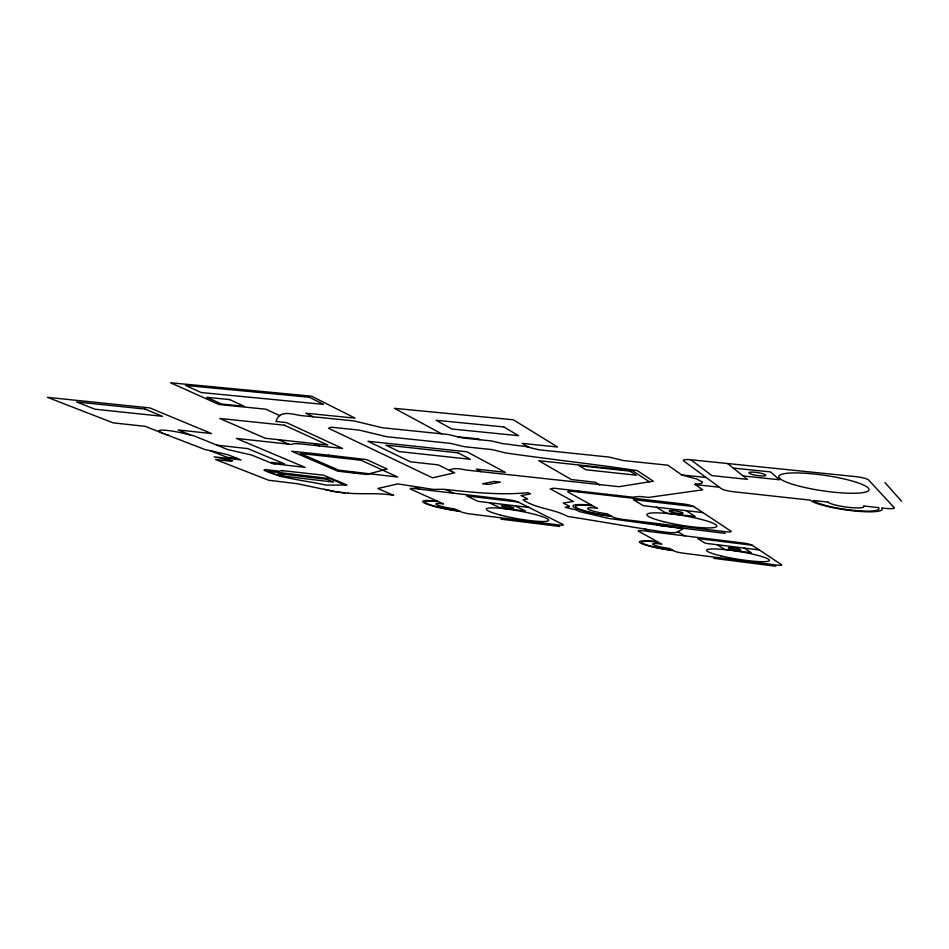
<?xml version="1.0" encoding="UTF-8"?>
<svg xmlns="http://www.w3.org/2000/svg" width="949" height="949" viewBox="0 0 949 949"><rect width="100%" height="100%" fill="white"/><g stroke="black" fill="none" stroke-linecap="round" stroke-linejoin="round"><path stroke-width="1.42" d="M449.885 469.494L450.609 470.929L454.725 472.78L432.507 477.833L328.496 428.236L331.154 427.204L359.232 430.111L386.718 436.718L450.692 443.397L464.358 446.706L492.519 449.66L505.212 452.875C549.163 459.28 593.398 463.978 637.301 470.621L653.327 481.202L618.95 486.683L470.087 470.467C463.753 470.087 455.081 466.754 449.767 470.075M281.545 470.574L279.564 471.214L265.767 469.589L263.952 470.218C283.502 479.233 305.376 480.301 326.207 485.129L346.966 485.01L323.668 475.188L281.687 470.585M695.819 484.132L701.501 483.397L702.26 481.985M348.259 493.183L335.246 491.677L296.966 483.682L268.591 480.241L215.53 459.482L231.259 461.321L232.588 460.799L214.154 456.825L241.022 459.945L228.068 454.749L204.64 449.411L162.184 433.041A20.166 2.633 11.8 0 1 162.587 430.122A20.166 2.633 11.8 0 1 183.181 433.278L193.833 435.793L227.653 449.529L251.378 454.962L272.375 463.575L305.127 467.371L236.384 438.414L291.521 444.464L293.739 443.658L299.564 443.788L342.53 448.462L286.408 422.578L276.029 421.51C279.694 408.284 294.202 415.271 303.336 415.792L353.941 420.905L382.305 427.762L448.225 434.5L462.317 437.94L491.357 440.917L502.875 443.658A23.725 3.891 10.3 0 1 514.002 445.117L525.011 446.374L538.949 449.802L609.4 457.11L623.279 460.55L667.966 465.212L681.856 475.046L696.756 479.008L702.26 481.985M695.807 484.132L694.704 484.132L702.77 489.838L648.416 497.43L639.662 496.446L632.734 497.193L553.86 488.213L550.23 488.842L573.386 501.463L563.231 502.97L569.566 506.351L565.106 507.324L576.257 509.921L579.305 511.558L608.95 518.474L683.327 528.664L676.981 532.199A19.17 2.503 9.5 0 1 655.154 530.633C625.937 526.197 596.885 520.871 567.668 516.446C553.599 508.688 536.588 508.972 523.041 499.755L527.703 498.996L520.965 495.556L530.491 493.931L528.047 492.661C499.957 495.485 471.724 492.223 443.48 489.281L433.242 489.399L397.738 483.895L377.797 488.51L393.716 495.39C378.39 492.59 363.301 494.453 348.058 493.183M283.004 470.692L282.363 470.645M345.306 493.053L344.677 492.994M344.012 492.934L343.336 492.863M690.789 459.767L855.464 476.6A11.269 1.981 8.1 0 1 868.62 480.004L894.16 507.596A10.475 1.684 8.1 0 1 885.773 508.403L881.716 507.964A36.928 5.931 8.3 0 1 853.056 510.811A36.928 5.931 8.3 0 1 810.102 500.123L733.482 491.748A9.905 1.59 9 0 1 721.477 488.771L683.79 461.012A10.641 1.851 9.2 0 1 690.789 459.767L711.928 475.603L747.385 479.352L727.563 463.527M457.501 436.765L478.521 438.913L480.016 439.755M733.245 468.059L770.351 471.89L779.544 479.779L743.126 475.947M681.643 474.891L706.175 477.501M695.368 484.607L719.342 487.205M216.882 445.152L247.772 448.616L284.629 463.942L271.331 462.4L274.902 463.871M342.625 492.78L341.901 492.697M693.849 506.588A9.004 1.329 9.3 0 0 682.711 503.895L573.267 491.416A8.707 1.257 9.9 0 0 568.332 492.223L592.093 505.414A29.656 4.033 9.8 0 0 574.774 507.727A29.656 4.033 9.8 0 0 612.022 516.481L613.09 517.086A8.114 1.079 9.7 0 0 623.256 519.459L725.238 531.701A8.387 1.139 9.2 0 0 730.991 531.203L693.849 506.588L633.339 499.66L643.327 505.698L702.924 512.602M237.369 458.474L226.906 457.264L210.548 450.751M518.142 502.033A7.995 1.056 10.2 0 0 507.798 499.625L414.464 488.569A7.794 1.008 10.7 0 0 411.047 489.316L437.619 501.262A26.667 3.262 10.5 0 0 425.294 503.433A26.667 3.262 10.5 0 0 460.063 511.357L461.273 511.902A7.295 0.878 10.4 0 0 470.763 514.05L558.712 524.927A7.473 0.925 10 0 0 562.876 524.441L518.142 502.033L466.611 495.912L478.118 501.369L529.008 507.466M657.064 525.141L725.178 533.338M752.118 545.201A8.031 1.032 9.1 0 0 742.379 542.911L643.469 530.799A7.77 0.996 9.6 0 0 638.641 531.274L657.55 541.772A26.643 3.227 9.5 0 0 640.682 543.089A26.643 3.227 9.5 0 0 673.541 550.657L674.395 551.132A7.295 0.866 9.5 0 0 683.387 553.196L776.128 564.975A7.533 0.902 9.1 0 0 781.585 564.726L752.118 545.201L697.515 538.498L705.415 543.279L759.271 549.934M500.989 519.162L559.732 526.446M713.826 558.344L775.748 566.233M341.142 492.602L340.383 492.495M339.6 492.389L338.817 492.27M338.01 492.14L337.192 492.009M336.361 491.867L335.543 491.724M334.7 491.57L333.87 491.416M333.028 491.25L332.197 491.084M331.367 490.918L330.537 490.74M329.718 490.562L328.912 490.384M328.117 490.194L327.334 490.016M326.563 489.826L325.804 489.637M325.08 489.447L324.356 489.257M168.685 435.223L167.878 434.986M167.095 434.749L166.324 434.523M165.601 434.286L164.901 434.049M164.224 433.823L163.596 433.586M163.003 433.361L145.304 426.35L113.145 422.851L47.45 397.346L149.847 407.928L211.591 433.586L178.115 429.933L190.749 435.057M282.055 476.884L267.926 471.226L329.778 478.557L345.816 485.295M278.508 439.695L288.662 444.156M351.32 471.653L354.665 473.124M314.249 443.586L319.457 445.935M414.737 486.837L419.98 489.221M451.926 471.641L438.319 464.891L410.359 461.783L367.904 441.249L466.861 451.783L505.331 472.329L476.303 469.103L481.38 471.724M279.919 415.733L265.91 409.209L219.005 404.511L170.5 382.767L311.462 396.16L355.116 418.141L305.72 413.195L313.194 416.789M445.698 489.542L453.468 493.195M489.304 502.709L500.325 508L525.438 511.037L514.726 505.758M441.676 433.823L394.476 408.343L513.302 419.778L557.561 447.015L522.211 443.385L528.901 447.335M577.514 490.906L579.72 492.151M644.549 528.818L649.318 531.511M616.826 495.378L618.914 496.624M677.847 531.713L684.81 535.865M599.709 484.915L595.165 482.211L571.405 479.577L538.735 460.692L632.425 470.692L649.424 481.819M656.4 507.217L665.854 513.041L695.19 516.47L686.174 510.657M717.254 544.738L724.751 549.364L751.3 552.674L744.158 548.071M884.895 482.495L901.55 501.262M328.579 455.152L291.628 451.226L337.69 471.155L366.468 474.488L387.121 469.031L366.682 459.613L328.579 455.152M494.358 481.44L482.602 483.788L488.462 484.453L500.337 482.128L494.358 481.44M309.22 397.216L185.506 385.424L201.224 392.53L323.55 404.393L309.22 397.216M229.563 399.565L206.752 397.323L221.698 404.049L244.273 406.302L229.563 399.565M503.86 426.943L436.077 420.277L451.819 428.995L518.498 435.686L503.86 426.943M144.9 409.055L76.561 401.961L94.924 409.197L162.516 416.314L144.9 409.055M284.439 425.211L219.694 418.462L265.293 438.26L327.844 445.057L284.439 425.211M458.059 452.827L385.852 445.105L399.066 451.57L470.36 459.304L458.059 452.827M629.994 471.119L579.151 465.686L585.865 469.767L636.245 475.2L629.994 471.119M827.753 502.057L813.222 500.467A33.642 5.397 8.3 0 0 852.38 510.218A33.642 5.397 8.3 0 0 878.477 507.608L863.566 505.971A18.458 2.966 8.3 0 1 849.272 507.43A18.458 2.966 8.3 0 1 827.753 502.057M361.071 460.253L300.252 453.444L338.876 470.218L397.726 477.027L361.071 460.253M326.954 479.34L278.14 473.539L285.032 476.315L333.573 482.104L326.954 479.34M443.349 503.836L438.64 501.724A24.294 2.977 10.5 0 0 427.406 503.694A24.294 2.977 10.5 0 0 459.091 510.918L454.571 508.889A13.333 1.637 10.5 0 1 437.157 504.915A13.333 1.637 10.5 0 1 443.349 503.836M597.194 508.249L593.006 505.924A27.023 3.677 9.8 0 0 577.217 508.023A27.023 3.677 9.8 0 0 611.168 516.007L607.158 513.789A14.828 2.017 9.8 0 1 588.487 509.399A14.828 2.017 9.8 0 1 597.194 508.249M661.643 544.05L658.286 542.187A24.271 2.942 9.5 0 0 642.9 543.374A24.271 2.942 9.5 0 0 672.853 550.266L669.626 548.486A13.322 1.613 9.5 0 1 653.161 544.69A13.322 1.613 9.5 0 1 661.643 544.05M731.276 548.985A6.24 0.783 9.2 0 0 740.671 549.827A6.24 0.783 9.2 0 0 731.608 547.656A6.24 0.783 9.2 0 0 731.276 548.985M720.742 555.841A31.839 3.891 9.2 0 0 769.425 560.562A31.839 3.891 9.2 0 0 723.968 549.542A31.839 3.891 9.2 0 0 720.742 555.841M504.18 507.051A6.204 0.795 10.2 0 0 513.777 508.154A6.204 0.795 10.2 0 0 505.117 505.817A6.204 0.795 10.2 0 0 504.18 507.051M500.396 515.022A31.685 3.962 10.2 0 0 548.605 520.408A31.685 3.962 10.2 0 0 503.397 508.593A31.685 3.962 10.2 0 0 500.396 515.022M672.117 512.163A6.975 0.996 9.4 0 0 682.948 513.195A6.975 0.996 9.4 0 0 673.232 510.609A6.975 0.996 9.4 0 0 672.117 512.163M663.505 521.63A35.481 4.899 9.4 0 0 716.839 526.185A35.481 4.899 9.4 0 0 665.178 513.314A35.481 4.899 9.4 0 0 663.505 521.63M752.794 474.595A8.541 1.471 8.8 0 0 765.784 475.354A8.541 1.471 8.8 0 0 753.47 472.127A8.541 1.471 8.8 0 0 752.794 474.595M800.161 486.398A45.564 7.794 8.4 0 0 868.964 489.755A45.564 7.794 8.4 0 0 802.569 473.1A45.564 7.794 8.4 0 0 800.161 486.398"/></g></svg>
